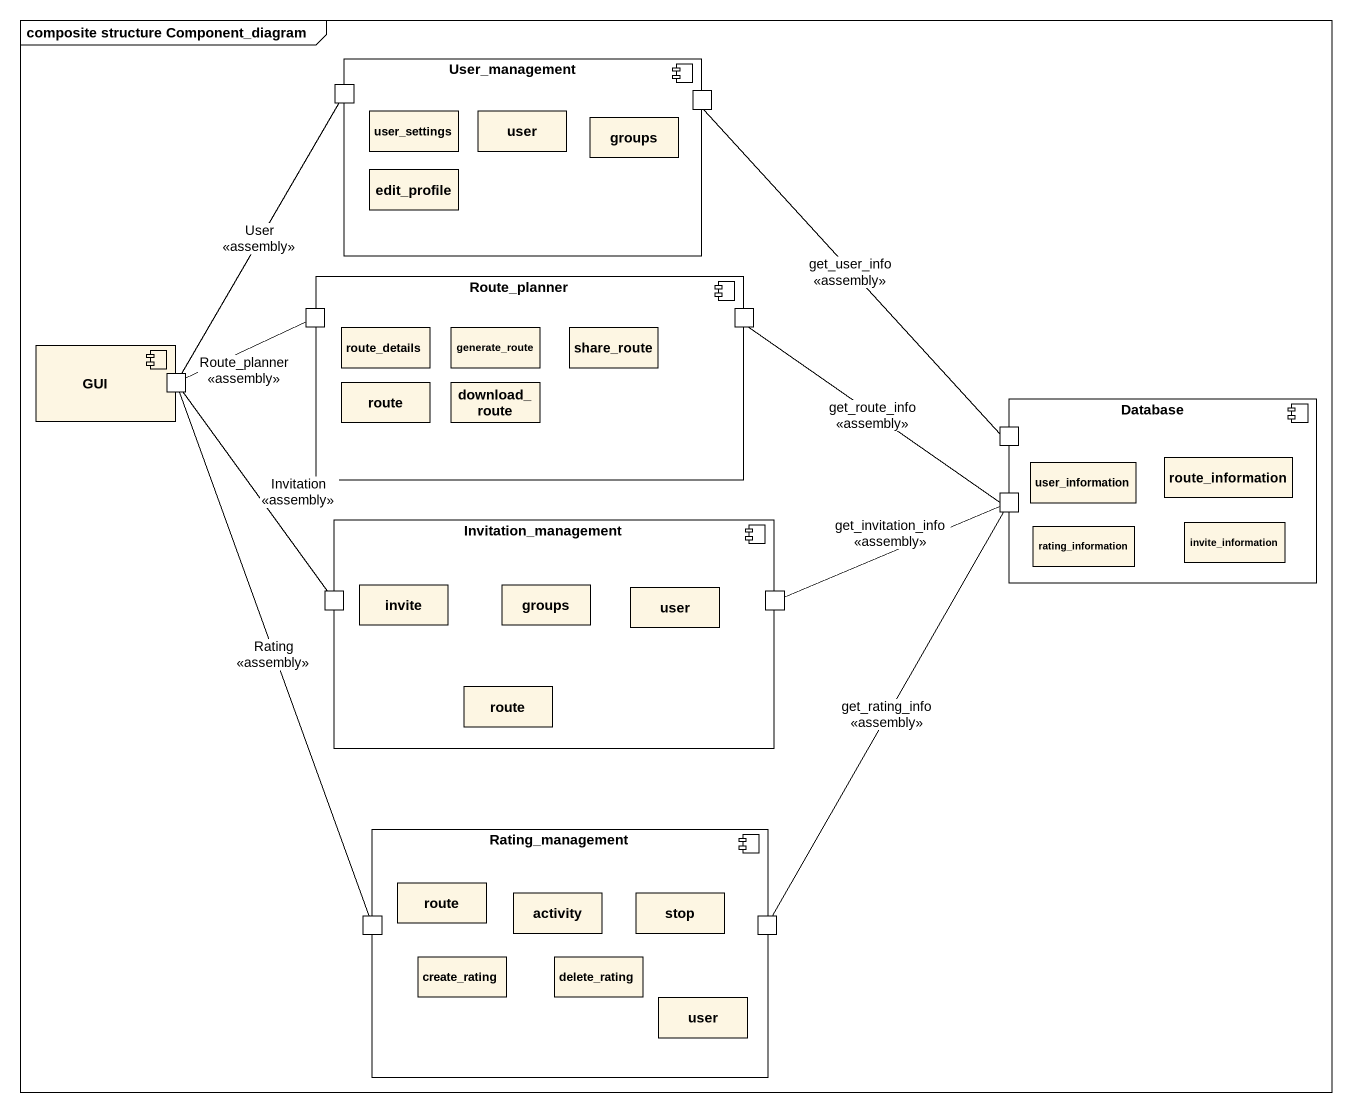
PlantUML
@startuml
mainframe composite structure Component_diagram
component User_management {
  port " " as port1
  rectangle user_settings
  rectangle user
  rectangle groups
  port " " as port2
  rectangle edit_profile
}
component Route_planner {
  port " " as port3
  rectangle route_details
  rectangle generate_route
  rectangle share_route
  port " " as port4
  rectangle route
  rectangle download_route
}
component GUI {
  port " " as port5
}
component "Database" as Database_ {
  port " " as port6
  rectangle user_information
  rectangle route_information
  port " " as port7
  rectangle rating_information
  rectangle invite_information
}
component Invitation_management {
  rectangle invite
  rectangle "groups" as groups_2
  rectangle "user" as user_2
  port " " as port8
  port " " as port9
  rectangle "route" as route_2
}
component Rating_management {
  port " " as port10
  rectangle "route" as route_3
  rectangle activity
  rectangle "stop" as stop_
  port " " as port11
  rectangle create_rating
  rectangle delete_rating
  rectangle "user" as user_3
}
port1 -- port5 : User\n<<assembly>>
port2 -- port6 : get_user_info\n<<assembly>>
port3 -left- port5 : Route_planner\n<<assembly>>
port4 -- port7 : get_route_info\n<<assembly>>
port8 -up- port5 : Invitation\n<<assembly>>
port9 -right- port7 : get_invitation_info\n<<assembly>>
port10 -up- port5 : Rating\n<<assembly>>
port11 -up- port7 : get_rating_info\n<<assembly>>
@enduml
